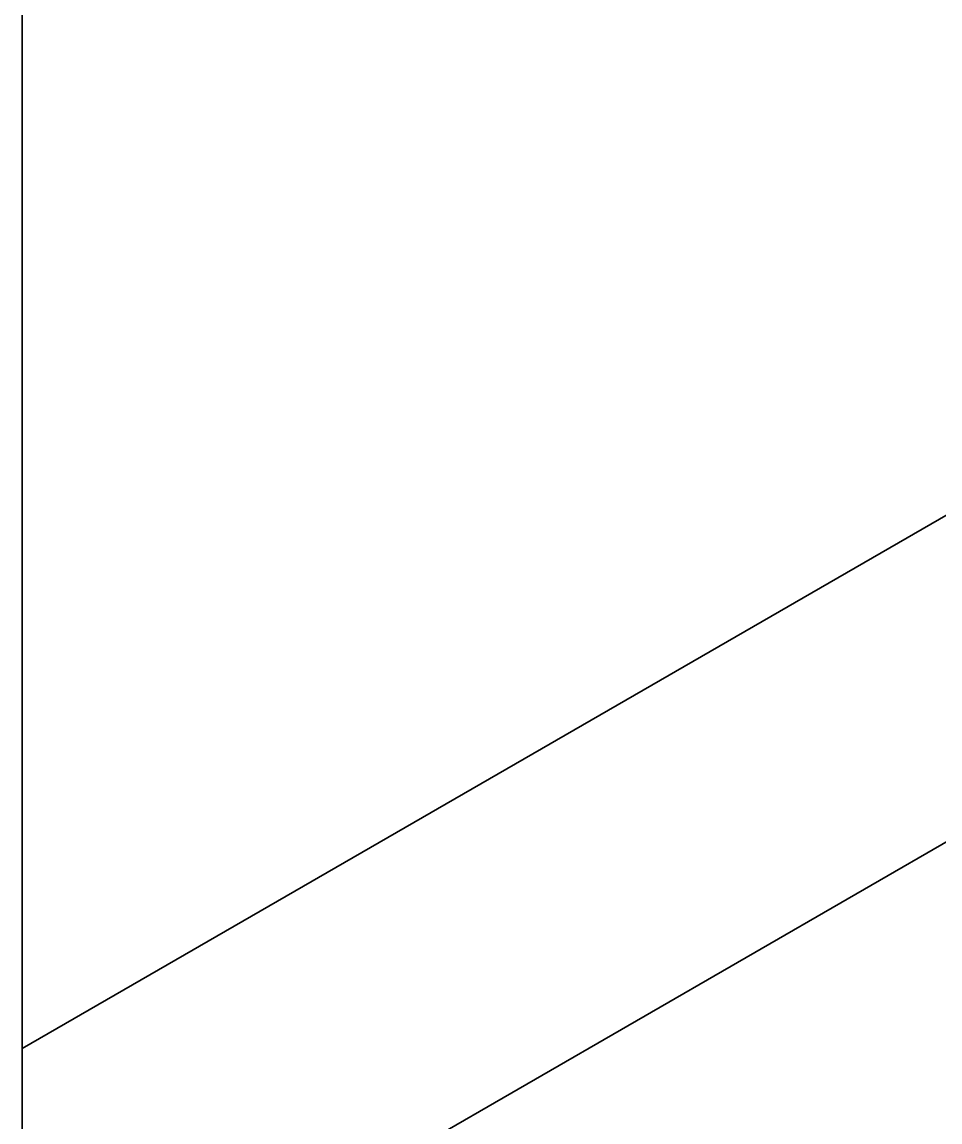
# Model space of a CAD drawing. Extents: x 241 to 1434, y 190 to 710.
# Drawn here: x 854.457 to 858.173, y 597.86 to 602.314 of the extents above; entities that cross this region are included whole.
import ezdxf

# ---------------------------------------------------------------- set-up
doc = ezdxf.new("R2010")
doc.units = 0

msp = doc.modelspace()

# ---------------------------------------------------------------- linework, layer by layer
at = {"color": 7, "lineweight": 35}
msp.add_line((854.4572, 591.3809), (854.4572, 616.1907), dxfattribs=at)
at = {"color": 7, "lineweight": 35, "ltscale": 0.140069}
msp.add_line((859.3093, 600.9592), (854.4572, 598.1578), dxfattribs=at)
msp.add_line((859.3093, 600.9592), (854.4572, 598.1578), dxfattribs=at)
at = {"color": 7, "lineweight": 35, "ltscale": 0.173159}
msp.add_line((854.4572, 596.8342), (860.4556, 600.2974), dxfattribs=at)
msp.add_line((854.4572, 596.8342), (860.4556, 600.2974), dxfattribs=at)

doc.saveas('drawing.dxf')
